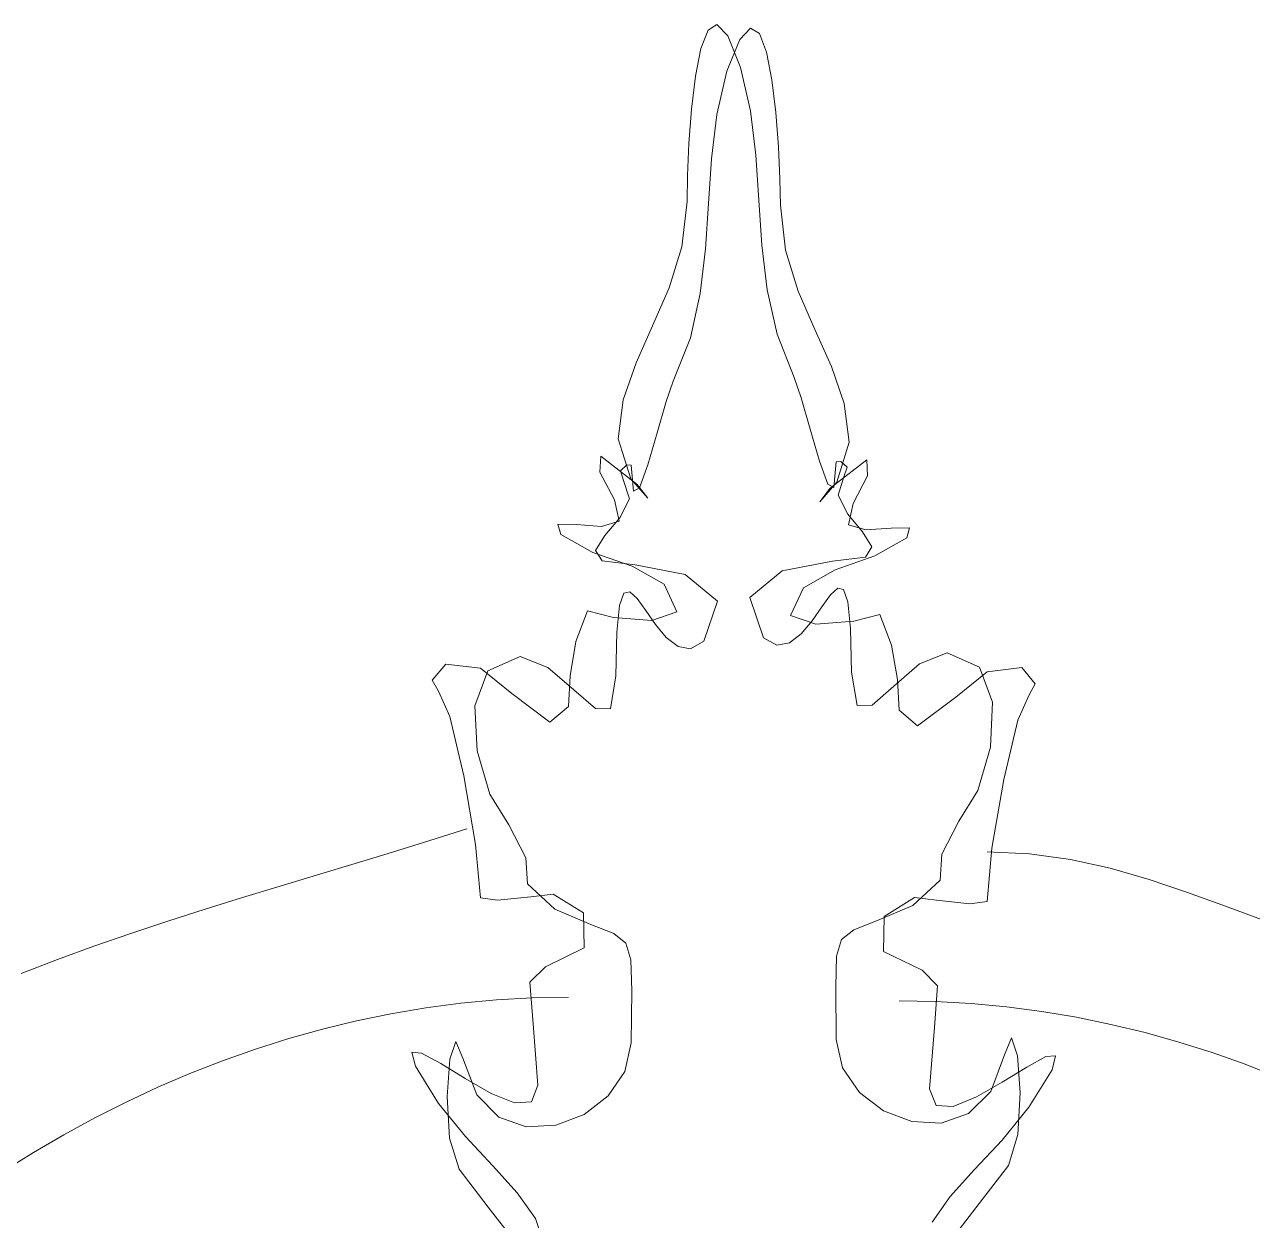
# Model space of a CAD drawing. Header units: centimetres. Extents: x 134057 to 145613, y 5028 to 39996.
# Drawn here: x 135547.1 to 135598.1, y 6682.9 to 6732.6 of the extents above; entities that cross this region are included whole.
import ezdxf

# ---------------------------------------------------------------- set-up
doc = ezdxf.new("R2010")
doc.units = ezdxf.units.CM
doc.layers.add('TEXT', color=3, linetype='Continuous', lineweight=20)

msp = doc.modelspace()

# ---------------------------------------------------------------- linework, layer by layer
at = {"layer": 'TEXT', "color": 2, "linetype": 'Continuous', "lineweight": 9}
for p, q in [((135575.824, 6732.619), (135575.455, 6732.39)), ((135575.824, 6732.619), (135575.455, 6732.39)), ((135576.273, 6732.152), (135575.824, 6732.619)), ((135576.273, 6732.152), (135575.824, 6732.619)), ((135576.775, 6732.002), (135577.225, 6732.469)), ((135576.775, 6732.002), (135577.225, 6732.469)), ((135577.225, 6732.469), (135577.593, 6732.241)), ((135577.225, 6732.469), (135577.593, 6732.241)), ((135575.455, 6732.39), (135575.162, 6731.624)), ((135575.455, 6732.39), (135575.162, 6731.624)), ((135576.238, 6730.68), (135576.775, 6732.002)), ((135576.238, 6730.68), (135576.775, 6732.002)), ((135576.81, 6730.83), (135576.273, 6732.152)), ((135576.81, 6730.83), (135576.273, 6732.152)), ((135577.593, 6732.241), (135577.886, 6731.474)), ((135577.593, 6732.241), (135577.886, 6731.474)), ((135575.162, 6731.624), (135574.936, 6730.478)), ((135575.162, 6731.624), (135574.936, 6730.478)), ((135577.886, 6731.474), (135578.112, 6730.328)), ((135577.886, 6731.474), (135578.112, 6730.328)), ((135574.936, 6730.478), (135574.772, 6729.11)), ((135574.936, 6730.478), (135574.772, 6729.11)), ((135575.823, 6728.882), (135576.238, 6730.68)), ((135575.823, 6728.882), (135576.238, 6730.68)), ((135577.225, 6729.032), (135576.81, 6730.83)), ((135577.225, 6729.032), (135576.81, 6730.83)), ((135578.112, 6730.328), (135578.276, 6728.961)), ((135578.112, 6730.328), (135578.276, 6728.961)), ((135574.772, 6729.11), (135574.663, 6727.681)), ((135574.772, 6729.11), (135574.663, 6727.681)), ((135575.602, 6727.043), (135575.823, 6728.882)), ((135575.602, 6727.043), (135575.823, 6728.882)), ((135577.446, 6727.192), (135577.225, 6729.032)), ((135577.446, 6727.192), (135577.225, 6729.032)), ((135578.276, 6728.961), (135578.385, 6727.531)), ((135578.276, 6728.961), (135578.385, 6727.531)), ((135574.663, 6727.681), (135574.603, 6726.346)), ((135574.663, 6727.681), (135574.603, 6726.346)), ((135578.385, 6727.531), (135578.445, 6726.196)), ((135578.385, 6727.531), (135578.445, 6726.196)), ((135575.479, 6725.178), (135575.602, 6727.043)), ((135575.479, 6725.178), (135575.602, 6727.043)), ((135577.569, 6725.328), (135577.446, 6727.192)), ((135577.569, 6725.328), (135577.446, 6727.192)), ((135574.603, 6726.346), (135574.584, 6725.265)), ((135574.603, 6726.346), (135574.584, 6725.265)), ((135578.445, 6726.196), (135578.464, 6725.116)), ((135578.445, 6726.196), (135578.464, 6725.116)), ((135577.692, 6723.454), (135577.569, 6725.328)), ((135577.692, 6723.454), (135577.569, 6725.328)), ((135574.584, 6725.265), (135574.372, 6723.387)), ((135574.584, 6725.265), (135574.372, 6723.387)), ((135575.356, 6723.305), (135575.479, 6725.178)), ((135575.356, 6723.305), (135575.479, 6725.178)), ((135578.464, 6725.116), (135578.676, 6723.237)), ((135578.464, 6725.116), (135578.676, 6723.237)), ((135574.372, 6723.387), (135573.842, 6721.685)), ((135574.372, 6723.387), (135573.842, 6721.685)), ((135575.135, 6721.44), (135575.356, 6723.305)), ((135575.135, 6721.44), (135575.356, 6723.305)), ((135577.913, 6721.59), (135577.692, 6723.454)), ((135577.913, 6721.59), (135577.692, 6723.454)), ((135578.676, 6723.237), (135579.206, 6721.536)), ((135578.676, 6723.237), (135579.206, 6721.536)), ((135573.842, 6721.685), (135573.153, 6720.098)), ((135573.842, 6721.685), (135573.153, 6720.098)), ((135574.72, 6719.6), (135575.135, 6721.44)), ((135574.72, 6719.6), (135575.135, 6721.44)), ((135578.328, 6719.75), (135577.913, 6721.59)), ((135578.328, 6719.75), (135577.913, 6721.59)), ((135579.206, 6721.536), (135579.895, 6719.949)), ((135579.206, 6721.536), (135579.895, 6719.949)), ((135573.153, 6720.098), (135572.464, 6718.565)), ((135573.153, 6720.098), (135572.464, 6718.565)), ((135579.036, 6717.952), (135578.328, 6719.75)), ((135579.036, 6717.952), (135578.328, 6719.75)), ((135579.895, 6719.949), (135580.584, 6718.415)), ((135579.895, 6719.949), (135580.584, 6718.415)), ((135574.013, 6717.802), (135574.72, 6719.6)), ((135574.013, 6717.802), (135574.72, 6719.6)), ((135572.464, 6718.565), (135571.934, 6717.022)), ((135572.464, 6718.565), (135571.934, 6717.022)), ((135580.584, 6718.415), (135581.114, 6716.872)), ((135580.584, 6718.415), (135581.114, 6716.872)), ((135573.717, 6716.958), (135574.013, 6717.802)), ((135573.717, 6716.958), (135574.013, 6717.802)), ((135579.331, 6717.108), (135579.036, 6717.952)), ((135579.331, 6717.108), (135579.036, 6717.952)), ((135571.934, 6717.022), (135571.722, 6715.408)), ((135571.934, 6717.022), (135571.722, 6715.408)), ((135573.347, 6715.659), (135573.717, 6716.958)), ((135573.347, 6715.659), (135573.717, 6716.958)), ((135579.701, 6715.809), (135579.331, 6717.108)), ((135579.701, 6715.809), (135579.331, 6717.108)), ((135581.114, 6716.872), (135581.326, 6715.259)), ((135581.114, 6716.872), (135581.326, 6715.259)), ((135572.959, 6714.325), (135573.347, 6715.659)), ((135572.959, 6714.325), (135573.347, 6715.659)), ((135580.089, 6714.474), (135579.701, 6715.809)), ((135580.089, 6714.474), (135579.701, 6715.809)), ((135571.722, 6715.408), (135572.246, 6713.748)), ((135571.722, 6715.408), (135572.246, 6713.748)), ((135581.326, 6715.259), (135580.802, 6713.598)), ((135581.326, 6715.259), (135580.802, 6713.598)), ((135570.998, 6714.678), (135570.963, 6714.019)), ((135570.998, 6714.678), (135570.963, 6714.019)), ((135572.517, 6713.501), (135570.998, 6714.678)), ((135572.517, 6713.501), (135570.998, 6714.678)), ((135571.816, 6714.081), (135572.075, 6714.317)), ((135571.816, 6714.081), (135572.075, 6714.317)), ((135571.946, 6713.669), (135571.816, 6714.081)), ((135571.946, 6713.669), (135571.816, 6714.081)), ((135572.075, 6714.317), (135572.264, 6714.305)), ((135572.075, 6714.317), (135572.264, 6714.305)), ((135572.264, 6714.305), (135572.36, 6713.228)), ((135572.264, 6714.305), (135572.36, 6713.228)), ((135572.611, 6713.374), (135572.959, 6714.325)), ((135572.611, 6713.374), (135572.959, 6714.325)), ((135580.437, 6713.524), (135580.089, 6714.474)), ((135580.437, 6713.524), (135580.089, 6714.474)), ((135580.531, 6713.351), (135582.05, 6714.529)), ((135580.531, 6713.351), (135582.05, 6714.529)), ((135580.784, 6714.455), (135580.688, 6713.378)), ((135580.784, 6714.455), (135580.688, 6713.378)), ((135580.973, 6714.466), (135580.784, 6714.455)), ((135580.973, 6714.466), (135580.784, 6714.455)), ((135581.232, 6714.231), (135580.973, 6714.466)), ((135581.232, 6714.231), (135580.973, 6714.466)), ((135581.102, 6713.819), (135581.232, 6714.231)), ((135581.102, 6713.819), (135581.232, 6714.231)), ((135582.05, 6714.529), (135582.085, 6713.869)), ((135582.05, 6714.529), (135582.085, 6713.869)), ((135570.963, 6714.019), (135571.563, 6712.865)), ((135570.963, 6714.019), (135571.563, 6712.865)), ((135572.191, 6712.913), (135571.946, 6713.669)), ((135572.191, 6712.913), (135571.946, 6713.669)), ((135572.246, 6713.748), (135572.947, 6712.935)), ((135572.246, 6713.748), (135572.947, 6712.935)), ((135580.802, 6713.598), (135580.101, 6712.786)), ((135580.802, 6713.598), (135580.101, 6712.786)), ((135580.857, 6713.063), (135581.102, 6713.819)), ((135580.857, 6713.063), (135581.102, 6713.819)), ((135582.085, 6713.869), (135581.485, 6712.715)), ((135582.085, 6713.869), (135581.485, 6712.715)), ((135572.36, 6713.228), (135572.611, 6713.374)), ((135572.36, 6713.228), (135572.611, 6713.374)), ((135572.947, 6712.935), (135572.517, 6713.501)), ((135572.947, 6712.935), (135572.517, 6713.501)), ((135580.101, 6712.786), (135580.531, 6713.351)), ((135580.101, 6712.786), (135580.531, 6713.351)), ((135580.688, 6713.378), (135580.437, 6713.524)), ((135580.688, 6713.378), (135580.437, 6713.524)), ((135581.261, 6712.276), (135580.857, 6713.063)), ((135581.261, 6712.276), (135580.857, 6713.063)), ((135571.563, 6712.865), (135571.759, 6711.983)), ((135571.563, 6712.865), (135571.759, 6711.983)), ((135571.787, 6712.126), (135572.191, 6712.913)), ((135571.787, 6712.126), (135572.191, 6712.913)), ((135581.485, 6712.715), (135581.289, 6711.834)), ((135581.485, 6712.715), (135581.289, 6711.834)), ((135571.171, 6711.383), (135571.787, 6712.126)), ((135571.171, 6711.383), (135571.787, 6712.126)), ((135581.877, 6711.533), (135581.261, 6712.276)), ((135581.877, 6711.533), (135581.261, 6712.276)), ((135569.984, 6711.846), (135569.218, 6711.857)), ((135569.218, 6711.857), (135569.338, 6711.434)), ((135569.984, 6711.846), (135569.218, 6711.857)), ((135569.218, 6711.857), (135569.338, 6711.434)), ((135571.032, 6711.766), (135569.984, 6711.846)), ((135571.032, 6711.766), (135569.984, 6711.846)), ((135571.759, 6711.983), (135571.032, 6711.766)), ((135571.759, 6711.983), (135571.032, 6711.766)), ((135581.289, 6711.834), (135582.016, 6711.616)), ((135581.289, 6711.834), (135582.016, 6711.616)), ((135582.268, 6710.91), (135581.877, 6711.533)), ((135582.268, 6710.91), (135581.877, 6711.533)), ((135582.016, 6711.616), (135583.065, 6711.696)), ((135582.016, 6711.616), (135583.065, 6711.696)), ((135583.065, 6711.696), (135583.83, 6711.708)), ((135583.065, 6711.696), (135583.83, 6711.708)), ((135583.83, 6711.708), (135583.711, 6711.284)), ((135583.83, 6711.708), (135583.711, 6711.284)), ((135569.338, 6711.434), (135570.662, 6710.686)), ((135569.338, 6711.434), (135570.662, 6710.686)), ((135570.78, 6710.76), (135571.171, 6711.383)), ((135570.78, 6710.76), (135571.171, 6711.383)), ((135583.711, 6711.284), (135582.386, 6710.536)), ((135583.711, 6711.284), (135582.386, 6710.536)), ((135570.662, 6710.686), (135572.305, 6710.115)), ((135570.662, 6710.686), (135572.305, 6710.115)), ((135571.051, 6710.331), (135570.78, 6710.76)), ((135571.051, 6710.331), (135570.78, 6710.76)), ((135582.386, 6710.536), (135580.743, 6709.965)), ((135582.386, 6710.536), (135580.743, 6709.965)), ((135581.997, 6710.481), (135582.268, 6710.91)), ((135581.997, 6710.481), (135582.268, 6710.91)), ((135572.423, 6710.171), (135571.051, 6710.331)), ((135572.423, 6710.171), (135571.051, 6710.331)), ((135572.305, 6710.115), (135573.63, 6709.367)), ((135572.305, 6710.115), (135573.63, 6709.367)), ((135574.507, 6709.771), (135572.423, 6710.171)), ((135574.507, 6709.771), (135572.423, 6710.171)), ((135578.541, 6709.921), (135580.625, 6710.321)), ((135578.541, 6709.921), (135580.625, 6710.321)), ((135580.625, 6710.321), (135581.997, 6710.481)), ((135580.625, 6710.321), (135581.997, 6710.481)), ((135575.85, 6708.664), (135574.507, 6709.771)), ((135575.85, 6708.664), (135574.507, 6709.771)), ((135577.198, 6708.814), (135578.541, 6709.921)), ((135577.198, 6708.814), (135578.541, 6709.921)), ((135580.743, 6709.965), (135579.418, 6709.217)), ((135580.743, 6709.965), (135579.418, 6709.217)), ((135571.779, 6708.478), (135571.96, 6708.995)), ((135571.779, 6708.478), (135571.96, 6708.995)), ((135571.96, 6708.995), (135572.205, 6709.051)), ((135571.96, 6708.995), (135572.205, 6709.051)), ((135572.205, 6709.051), (135572.509, 6708.77)), ((135572.205, 6709.051), (135572.509, 6708.77)), ((135573.63, 6709.367), (135574.162, 6708.209)), ((135573.63, 6709.367), (135574.162, 6708.209)), ((135579.418, 6709.217), (135578.886, 6708.06)), ((135579.418, 6709.217), (135578.886, 6708.06)), ((135580.843, 6709.201), (135580.539, 6708.919)), ((135580.843, 6709.201), (135580.539, 6708.919)), ((135581.088, 6709.145), (135580.843, 6709.201)), ((135581.088, 6709.145), (135580.843, 6709.201)), ((135581.269, 6708.628), (135581.088, 6709.145)), ((135581.269, 6708.628), (135581.088, 6709.145)), ((135571.666, 6707.375), (135571.779, 6708.478)), ((135571.666, 6707.375), (135571.779, 6708.478)), ((135572.509, 6708.77), (135572.866, 6708.276)), ((135572.509, 6708.77), (135572.866, 6708.276)), ((135575.284, 6706.992), (135575.85, 6708.664)), ((135575.284, 6706.992), (135575.85, 6708.664)), ((135577.764, 6707.141), (135577.198, 6708.814)), ((135577.764, 6707.141), (135577.198, 6708.814)), ((135580.539, 6708.919), (135580.182, 6708.426)), ((135580.539, 6708.919), (135580.182, 6708.426)), ((135581.382, 6707.525), (135581.269, 6708.628)), ((135581.382, 6707.525), (135581.269, 6708.628)), ((135570.45, 6708.254), (135569.962, 6706.976)), ((135570.45, 6708.254), (135569.962, 6706.976)), ((135571.528, 6707.981), (135570.45, 6708.254)), ((135571.528, 6707.981), (135570.45, 6708.254)), ((135573.113, 6707.857), (135571.528, 6707.981)), ((135573.113, 6707.857), (135571.528, 6707.981)), ((135572.866, 6708.276), (135573.273, 6707.695)), ((135572.866, 6708.276), (135573.273, 6707.695)), ((135574.162, 6708.209), (135573.113, 6707.857)), ((135574.162, 6708.209), (135573.113, 6707.857)), ((135578.886, 6708.06), (135579.935, 6707.707)), ((135578.886, 6708.06), (135579.935, 6707.707)), ((135580.182, 6708.426), (135579.776, 6707.845)), ((135580.182, 6708.426), (135579.776, 6707.845)), ((135581.52, 6707.831), (135582.598, 6708.104)), ((135581.52, 6707.831), (135582.598, 6708.104)), ((135582.598, 6708.104), (135583.086, 6706.827)), ((135582.598, 6708.104), (135583.086, 6706.827)), ((135573.273, 6707.695), (135573.722, 6707.152)), ((135573.273, 6707.695), (135573.722, 6707.152)), ((135579.776, 6707.845), (135579.326, 6707.301)), ((135579.776, 6707.845), (135579.326, 6707.301)), ((135579.935, 6707.707), (135581.52, 6707.831)), ((135579.935, 6707.707), (135581.52, 6707.831)), ((135581.42, 6705.71), (135581.382, 6707.525)), ((135581.42, 6705.71), (135581.382, 6707.525)), ((135569.962, 6706.976), (135569.72, 6705.557)), ((135569.962, 6706.976), (135569.72, 6705.557)), ((135571.628, 6705.561), (135571.666, 6707.375)), ((135571.628, 6705.561), (135571.666, 6707.375)), ((135573.722, 6707.152), (135574.211, 6706.77)), ((135573.722, 6707.152), (135574.211, 6706.77)), ((135574.733, 6706.675), (135575.284, 6706.992)), ((135574.733, 6706.675), (135575.284, 6706.992)), ((135578.315, 6706.825), (135577.764, 6707.141)), ((135578.315, 6706.825), (135577.764, 6707.141)), ((135578.837, 6706.92), (135578.315, 6706.825)), ((135578.837, 6706.92), (135578.315, 6706.825)), ((135579.326, 6707.301), (135578.837, 6706.92)), ((135579.326, 6707.301), (135578.837, 6706.92)), ((135574.211, 6706.77), (135574.733, 6706.675)), ((135574.211, 6706.77), (135574.733, 6706.675)), ((135583.086, 6706.827), (135583.328, 6705.408)), ((135583.086, 6706.827), (135583.328, 6705.408)), ((135585.395, 6706.505), (135584.249, 6706.056)), ((135585.395, 6706.505), (135584.249, 6706.056)), ((135586.742, 6705.915), (135585.395, 6706.505)), ((135586.742, 6705.915), (135585.395, 6706.505)), ((135564.556, 6706.046), (135563.997, 6705.375)), ((135564.556, 6706.046), (135563.997, 6705.375)), ((135565.999, 6705.869), (135564.556, 6706.046)), ((135565.999, 6705.869), (135564.556, 6706.046)), ((135566.306, 6705.765), (135567.653, 6706.356)), ((135566.306, 6705.765), (135567.653, 6706.356)), ((135567.653, 6706.356), (135568.799, 6705.907)), ((135567.653, 6706.356), (135568.799, 6705.907)), ((135568.799, 6705.907), (135569.876, 6704.977)), ((135568.799, 6705.907), (135569.876, 6704.977)), ((135584.249, 6706.056), (135583.172, 6705.127)), ((135584.249, 6706.056), (135583.172, 6705.127)), ((135587.28, 6704.455), (135586.742, 6705.915)), ((135587.28, 6704.455), (135586.742, 6705.915)), ((135587.049, 6705.72), (135588.492, 6705.896)), ((135587.049, 6705.72), (135588.492, 6705.896)), ((135588.492, 6705.896), (135589.051, 6705.225)), ((135588.492, 6705.896), (135589.051, 6705.225)), ((135565.768, 6704.305), (135566.306, 6705.765)), ((135565.768, 6704.305), (135566.306, 6705.765)), ((135567.3, 6704.821), (135565.999, 6705.869)), ((135567.3, 6704.821), (135565.999, 6705.869)), ((135569.72, 6705.557), (135569.655, 6704.28)), ((135569.72, 6705.557), (135569.655, 6704.28)), ((135571.398, 6704.178), (135571.628, 6705.561)), ((135571.398, 6704.178), (135571.628, 6705.561)), ((135581.65, 6704.328), (135581.42, 6705.71)), ((135581.65, 6704.328), (135581.42, 6705.71)), ((135583.328, 6705.408), (135583.393, 6704.13)), ((135583.328, 6705.408), (135583.393, 6704.13)), ((135585.748, 6704.672), (135587.049, 6705.72)), ((135585.748, 6704.672), (135587.049, 6705.72)), ((135563.997, 6705.375), (135564.25, 6704.916)), ((135563.997, 6705.375), (135564.25, 6704.916)), ((135564.25, 6704.916), (135564.725, 6703.865)), ((135564.25, 6704.916), (135564.725, 6703.865)), ((135569.876, 6704.977), (135570.778, 6704.192)), ((135569.876, 6704.977), (135570.778, 6704.192)), ((135583.172, 6705.127), (135582.27, 6704.342)), ((135583.172, 6705.127), (135582.27, 6704.342)), ((135589.051, 6705.225), (135588.798, 6704.766)), ((135589.051, 6705.225), (135588.798, 6704.766)), ((135568.884, 6703.632), (135567.3, 6704.821)), ((135568.884, 6703.632), (135567.3, 6704.821)), ((135584.164, 6703.482), (135585.748, 6704.672)), ((135584.164, 6703.482), (135585.748, 6704.672)), ((135587.192, 6702.591), (135587.28, 6704.455)), ((135587.192, 6702.591), (135587.28, 6704.455)), ((135588.798, 6704.766), (135588.324, 6703.715)), ((135588.798, 6704.766), (135588.324, 6703.715)), ((135564.725, 6703.865), (135565.303, 6701.398)), ((135564.725, 6703.865), (135565.303, 6701.398)), ((135565.856, 6702.441), (135565.768, 6704.305)), ((135565.856, 6702.441), (135565.768, 6704.305)), ((135569.655, 6704.28), (135568.884, 6703.632)), ((135569.655, 6704.28), (135568.884, 6703.632)), ((135570.778, 6704.192), (135571.398, 6704.178)), ((135570.778, 6704.192), (135571.398, 6704.178)), ((135582.27, 6704.342), (135581.65, 6704.328)), ((135582.27, 6704.342), (135581.65, 6704.328)), ((135583.393, 6704.13), (135584.164, 6703.482)), ((135583.393, 6704.13), (135584.164, 6703.482)), ((135588.324, 6703.715), (135587.745, 6701.248)), ((135588.324, 6703.715), (135587.745, 6701.248)), ((135566.386, 6700.637), (135565.856, 6702.441)), ((135566.386, 6700.637), (135565.856, 6702.441)), ((135586.662, 6700.787), (135587.192, 6702.591)), ((135586.662, 6700.787), (135587.192, 6702.591)), ((135565.303, 6701.398), (135565.793, 6698.544)), ((135565.303, 6701.398), (135565.793, 6698.544)), ((135587.745, 6701.248), (135587.255, 6698.394)), ((135587.745, 6701.248), (135587.255, 6698.394)), ((135567.176, 6699.36), (135566.386, 6700.637)), ((135567.176, 6699.36), (135566.386, 6700.637)), ((135585.872, 6699.51), (135586.662, 6700.787)), ((135585.872, 6699.51), (135586.662, 6700.787)), ((135567.883, 6697.994), (135567.176, 6699.36)), ((135567.883, 6697.994), (135567.176, 6699.36)), ((135585.165, 6698.144), (135585.872, 6699.51)), ((135585.165, 6698.144), (135585.872, 6699.51)), ((135565.427, 6699.201), (135563.888, 6698.71)), ((135563.888, 6698.71), (135562.34, 6698.23)), ((135565.793, 6698.544), (135565.999, 6696.33)), ((135565.793, 6698.544), (135565.999, 6696.33)), ((135587.255, 6698.394), (135587.049, 6696.181)), ((135587.255, 6698.394), (135587.049, 6696.181)), ((135588.821, 6698.161), (135587.049, 6698.247)), ((135560.786, 6697.756), (135559.228, 6697.286)), ((135562.34, 6698.23), (135560.786, 6697.756)), ((135567.954, 6696.911), (135567.883, 6697.994)), ((135567.954, 6696.911), (135567.883, 6697.994)), ((135585.095, 6697.06), (135585.165, 6698.144)), ((135585.095, 6697.06), (135585.165, 6698.144)), ((135590.524, 6697.922), (135588.821, 6698.161)), ((135592.173, 6697.556), (135590.524, 6697.922)), ((135559.228, 6697.286), (135557.669, 6696.815)), ((135593.785, 6697.093), (135592.173, 6697.556)), ((135557.669, 6696.815), (135556.11, 6696.339)), ((135569.084, 6695.863), (135567.954, 6696.911)), ((135569.084, 6695.863), (135567.954, 6696.911)), ((135583.964, 6696.012), (135585.095, 6697.06)), ((135583.964, 6696.012), (135585.095, 6697.06)), ((135595.376, 6696.558), (135593.785, 6697.093)), ((135556.11, 6696.339), (135554.555, 6695.856)), ((135565.999, 6696.33), (135566.711, 6696.23)), ((135565.999, 6696.33), (135566.711, 6696.23)), ((135566.711, 6696.23), (135568.095, 6696.377)), ((135566.711, 6696.23), (135568.095, 6696.377)), ((135568.095, 6696.377), (135569.02, 6696.489)), ((135568.095, 6696.377), (135569.02, 6696.489)), ((135569.02, 6696.489), (135570.28, 6695.706)), ((135569.02, 6696.489), (135570.28, 6695.706)), ((135584.029, 6696.34), (135582.769, 6695.556)), ((135584.029, 6696.34), (135582.769, 6695.556)), ((135584.953, 6696.228), (135584.029, 6696.34)), ((135584.953, 6696.228), (135584.029, 6696.34)), ((135586.337, 6696.081), (135584.953, 6696.228)), ((135586.337, 6696.081), (135584.953, 6696.228)), ((135596.962, 6695.981), (135595.376, 6696.558)), ((135554.555, 6695.856), (135553.006, 6695.36)), ((135570.589, 6695.219), (135569.084, 6695.863)), ((135570.589, 6695.219), (135569.084, 6695.863)), ((135570.28, 6695.706), (135570.303, 6694.252)), ((135570.28, 6695.706), (135570.303, 6694.252)), ((135582.459, 6695.368), (135583.964, 6696.012)), ((135582.459, 6695.368), (135583.964, 6696.012)), ((135587.049, 6696.181), (135586.337, 6696.081)), ((135587.049, 6696.181), (135586.337, 6696.081)), ((135598.56, 6695.388), (135596.962, 6695.981)), ((135553.006, 6695.36), (135551.464, 6694.849)), ((135571.534, 6694.844), (135570.589, 6695.219)), ((135571.534, 6694.844), (135570.589, 6695.219)), ((135581.515, 6694.994), (135582.459, 6695.368)), ((135581.515, 6694.994), (135582.459, 6695.368)), ((135582.769, 6695.556), (135582.745, 6694.102)), ((135582.769, 6695.556), (135582.745, 6694.102)), ((135551.464, 6694.849), (135549.933, 6694.319)), ((135572.045, 6694.452), (135571.534, 6694.844)), ((135572.045, 6694.452), (135571.534, 6694.844)), ((135581.003, 6694.601), (135581.515, 6694.994)), ((135581.003, 6694.601), (135581.515, 6694.994)), ((135549.933, 6694.319), (135548.415, 6693.765)), ((135570.303, 6694.252), (135568.702, 6693.469)), ((135570.303, 6694.252), (135568.702, 6693.469)), ((135572.252, 6693.755), (135572.045, 6694.452)), ((135572.252, 6693.755), (135572.045, 6694.452)), ((135580.796, 6693.904), (135581.003, 6694.601)), ((135580.796, 6693.904), (135581.003, 6694.601)), ((135548.415, 6693.765), (135546.911, 6693.184)), ((135572.282, 6692.466), (135572.252, 6693.755)), ((135572.282, 6692.466), (135572.252, 6693.755)), ((135580.766, 6692.616), (135580.796, 6693.904)), ((135580.766, 6692.616), (135580.796, 6693.904)), ((135582.745, 6694.102), (135584.347, 6693.319)), ((135582.745, 6694.102), (135584.347, 6693.319)), ((135568.702, 6693.469), (135568.054, 6692.827)), ((135568.702, 6693.469), (135568.054, 6692.827)), ((135584.347, 6693.319), (135584.994, 6692.677)), ((135584.347, 6693.319), (135584.994, 6692.677)), ((135568.054, 6692.827), (135568.183, 6691.09)), ((135568.054, 6692.827), (135568.183, 6691.09)), ((135584.994, 6692.677), (135584.865, 6690.94)), ((135584.994, 6692.677), (135584.865, 6690.94)), ((135566.664, 6692.085), (135568.153, 6692.169)), ((135566.664, 6692.085), (135568.153, 6692.169)), ((135568.153, 6692.169), (135569.655, 6692.197)), ((135568.153, 6692.169), (135569.655, 6692.197)), ((135572.264, 6690.298), (135572.282, 6692.466)), ((135572.264, 6690.298), (135572.282, 6692.466)), ((135580.784, 6690.448), (135580.766, 6692.616)), ((135580.784, 6690.448), (135580.766, 6692.616)), ((135562.28, 6691.515), (135563.727, 6691.757)), ((135562.28, 6691.515), (135563.727, 6691.757)), ((135563.727, 6691.757), (135565.189, 6691.948)), ((135563.727, 6691.757), (135565.189, 6691.948)), ((135565.189, 6691.948), (135566.664, 6692.085)), ((135565.189, 6691.948), (135566.664, 6692.085)), ((135584.895, 6692.019), (135583.393, 6692.047)), ((135584.895, 6692.019), (135583.393, 6692.047)), ((135586.384, 6691.936), (135584.895, 6692.019)), ((135586.384, 6691.936), (135584.895, 6692.019)), ((135587.86, 6691.798), (135586.384, 6691.936)), ((135587.86, 6691.798), (135586.384, 6691.936)), ((135589.321, 6691.608), (135587.86, 6691.798)), ((135589.321, 6691.608), (135587.86, 6691.798)), ((135590.768, 6691.365), (135589.321, 6691.608)), ((135590.768, 6691.365), (135589.321, 6691.608)), ((135559.432, 6690.878), (135560.848, 6691.221)), ((135559.432, 6690.878), (135560.848, 6691.221)), ((135560.848, 6691.221), (135562.28, 6691.515)), ((135560.848, 6691.221), (135562.28, 6691.515)), ((135592.2, 6691.072), (135590.768, 6691.365)), ((135592.2, 6691.072), (135590.768, 6691.365)), ((135558.03, 6690.487), (135559.432, 6690.878)), ((135558.03, 6690.487), (135559.432, 6690.878)), ((135568.183, 6691.09), (135568.384, 6688.54)), ((135568.183, 6691.09), (135568.384, 6688.54)), ((135584.865, 6690.94), (135584.665, 6688.39)), ((135584.865, 6690.94), (135584.665, 6688.39)), ((135593.617, 6690.729), (135592.2, 6691.072)), ((135593.617, 6690.729), (135592.2, 6691.072)), ((135595.018, 6690.337), (135593.617, 6690.729)), ((135595.018, 6690.337), (135593.617, 6690.729)), ((135556.645, 6690.048), (135558.03, 6690.487)), ((135556.645, 6690.048), (135558.03, 6690.487)), ((135564.732, 6689.619), (135564.977, 6690.358)), ((135564.732, 6689.619), (135564.977, 6690.358)), ((135564.977, 6690.358), (135565.268, 6689.662)), ((135564.977, 6690.358), (135565.268, 6689.662)), ((135572.002, 6689.11), (135572.264, 6690.298)), ((135572.002, 6689.11), (135572.264, 6690.298)), ((135581.046, 6689.26), (135580.784, 6690.448)), ((135581.046, 6689.26), (135580.784, 6690.448)), ((135588.071, 6690.508), (135587.78, 6689.812)), ((135588.071, 6690.508), (135587.78, 6689.812)), ((135588.316, 6689.769), (135588.071, 6690.508)), ((135588.316, 6689.769), (135588.071, 6690.508)), ((135596.403, 6689.898), (135595.018, 6690.337)), ((135596.403, 6689.898), (135595.018, 6690.337)), ((135555.276, 6689.563), (135556.645, 6690.048)), ((135555.276, 6689.563), (135556.645, 6690.048)), ((135563.554, 6689.882), (135563.15, 6689.914)), ((135563.15, 6689.914), (135563.296, 6689.335)), ((135563.554, 6689.882), (135563.15, 6689.914)), ((135563.15, 6689.914), (135563.296, 6689.335)), ((135564.347, 6689.447), (135563.554, 6689.882)), ((135564.347, 6689.447), (135563.554, 6689.882)), ((135564.616, 6688.071), (135564.732, 6689.619)), ((135564.616, 6688.071), (135564.732, 6689.619)), ((135565.268, 6689.662), (135565.843, 6688.138)), ((135565.268, 6689.662), (135565.843, 6688.138)), ((135587.78, 6689.812), (135587.205, 6688.287)), ((135587.78, 6689.812), (135587.205, 6688.287)), ((135588.432, 6688.221), (135588.316, 6689.769)), ((135588.432, 6688.221), (135588.316, 6689.769)), ((135588.701, 6689.297), (135589.494, 6689.732)), ((135588.701, 6689.297), (135589.494, 6689.732)), ((135589.494, 6689.732), (135589.899, 6689.764)), ((135589.494, 6689.732), (135589.899, 6689.764)), ((135589.899, 6689.764), (135589.752, 6689.185)), ((135589.899, 6689.764), (135589.752, 6689.185)), ((135597.772, 6689.413), (135596.403, 6689.898)), ((135597.772, 6689.413), (135596.403, 6689.898)), ((135553.924, 6689.032), (135555.276, 6689.563)), ((135553.924, 6689.032), (135555.276, 6689.563)), ((135563.296, 6689.335), (135564.257, 6687.777)), ((135563.296, 6689.335), (135564.257, 6687.777)), ((135565.363, 6688.818), (135564.347, 6689.447)), ((135565.363, 6688.818), (135564.347, 6689.447)), ((135571.305, 6688.097), (135572.002, 6689.11)), ((135571.305, 6688.097), (135572.002, 6689.11)), ((135581.743, 6688.247), (135581.046, 6689.26)), ((135581.743, 6688.247), (135581.046, 6689.26)), ((135587.685, 6688.669), (135588.701, 6689.297)), ((135587.685, 6688.669), (135588.701, 6689.297)), ((135589.752, 6689.185), (135588.792, 6687.628)), ((135589.752, 6689.185), (135588.792, 6687.628)), ((135599.124, 6688.883), (135597.772, 6689.413)), ((135599.124, 6688.883), (135597.772, 6689.413)), ((135552.588, 6688.458), (135553.924, 6689.032)), ((135552.588, 6688.458), (135553.924, 6689.032)), ((135566.439, 6688.205), (135565.363, 6688.818)), ((135566.439, 6688.205), (135565.363, 6688.818)), ((135586.61, 6688.055), (135587.685, 6688.669)), ((135586.61, 6688.055), (135587.685, 6688.669)), ((135551.271, 6687.841), (135552.588, 6688.458)), ((135551.271, 6687.841), (135552.588, 6688.458)), ((135564.714, 6686.34), (135564.616, 6688.071)), ((135564.714, 6686.34), (135564.616, 6688.071)), ((135565.843, 6688.138), (135566.764, 6687.213)), ((135565.843, 6688.138), (135566.764, 6687.213)), ((135567.41, 6687.815), (135566.439, 6688.205)), ((135567.41, 6687.815), (135566.439, 6688.205)), ((135568.384, 6688.54), (135568.113, 6687.857)), ((135568.384, 6688.54), (135568.113, 6687.857)), ((135570.302, 6687.33), (135571.305, 6688.097)), ((135570.302, 6687.33), (135571.305, 6688.097)), ((135582.746, 6687.48), (135581.743, 6688.247)), ((135582.746, 6687.48), (135581.743, 6688.247)), ((135584.665, 6688.39), (135584.935, 6687.707)), ((135584.665, 6688.39), (135584.935, 6687.707)), ((135585.638, 6687.665), (135586.61, 6688.055)), ((135585.638, 6687.665), (135586.61, 6688.055)), ((135587.205, 6688.287), (135586.284, 6687.363)), ((135587.205, 6688.287), (135586.284, 6687.363)), ((135588.334, 6686.49), (135588.432, 6688.221)), ((135588.334, 6686.49), (135588.432, 6688.221)), ((135549.971, 6687.182), (135551.271, 6687.841)), ((135549.971, 6687.182), (135551.271, 6687.841)), ((135564.257, 6687.777), (135565.375, 6686.411)), ((135564.257, 6687.777), (135565.375, 6686.411)), ((135568.113, 6687.857), (135567.41, 6687.815)), ((135568.113, 6687.857), (135567.41, 6687.815)), ((135584.935, 6687.707), (135585.638, 6687.665)), ((135584.935, 6687.707), (135585.638, 6687.665)), ((135588.792, 6687.628), (135587.673, 6686.262)), ((135588.792, 6687.628), (135587.673, 6686.262)), ((135548.689, 6686.482), (135549.971, 6687.182)), ((135548.689, 6686.482), (135549.971, 6687.182)), ((135566.764, 6687.213), (135567.901, 6686.817)), ((135566.764, 6687.213), (135567.901, 6686.817)), ((135569.124, 6686.88), (135570.302, 6687.33)), ((135569.124, 6686.88), (135570.302, 6687.33)), ((135583.924, 6687.03), (135582.746, 6687.48)), ((135583.924, 6687.03), (135582.746, 6687.48)), ((135585.147, 6686.967), (135583.924, 6687.03)), ((135585.147, 6686.967), (135583.924, 6687.03)), ((135586.284, 6687.363), (135585.147, 6686.967)), ((135586.284, 6687.363), (135585.147, 6686.967)), ((135567.901, 6686.817), (135569.124, 6686.88)), ((135567.901, 6686.817), (135569.124, 6686.88)), ((135547.426, 6685.743), (135548.689, 6686.482)), ((135547.426, 6685.743), (135548.689, 6686.482)), ((135565.11, 6685.052), (135564.714, 6686.34)), ((135565.11, 6685.052), (135564.714, 6686.34)), ((135565.375, 6686.411), (135566.513, 6685.191)), ((135565.375, 6686.411), (135566.513, 6685.191)), ((135587.673, 6686.262), (135586.535, 6685.041)), ((135587.673, 6686.262), (135586.535, 6685.041)), ((135587.939, 6685.201), (135588.334, 6686.49)), ((135587.939, 6685.201), (135588.334, 6686.49)), ((135546.182, 6684.965), (135547.426, 6685.743)), ((135546.182, 6684.965), (135547.426, 6685.743)), ((135566.324, 6683.482), (135565.11, 6685.052)), ((135566.324, 6683.482), (135565.11, 6685.052)), ((135566.513, 6685.191), (135567.529, 6684.069)), ((135566.513, 6685.191), (135567.529, 6684.069)), ((135586.535, 6685.041), (135585.519, 6683.919)), ((135586.535, 6685.041), (135585.519, 6683.919)), ((135586.724, 6683.632), (135587.939, 6685.201)), ((135586.724, 6683.632), (135587.939, 6685.201)), ((135567.529, 6684.069), (135568.285, 6682.999)), ((135567.529, 6684.069), (135568.285, 6682.999)), ((135567.435, 6682.031), (135566.324, 6683.482)), ((135567.435, 6682.031), (135566.324, 6683.482)), ((135585.519, 6683.919), (135584.764, 6682.849)), ((135585.519, 6683.919), (135584.764, 6682.849)), ((135585.613, 6682.181), (135586.724, 6683.632)), ((135585.613, 6682.181), (135586.724, 6683.632)), ((135568.285, 6682.999), (135568.639, 6681.935)), ((135568.285, 6682.999), (135568.639, 6681.935))]:
    msp.add_line(p, q, dxfattribs=at)

doc.saveas('drawing.dxf')
